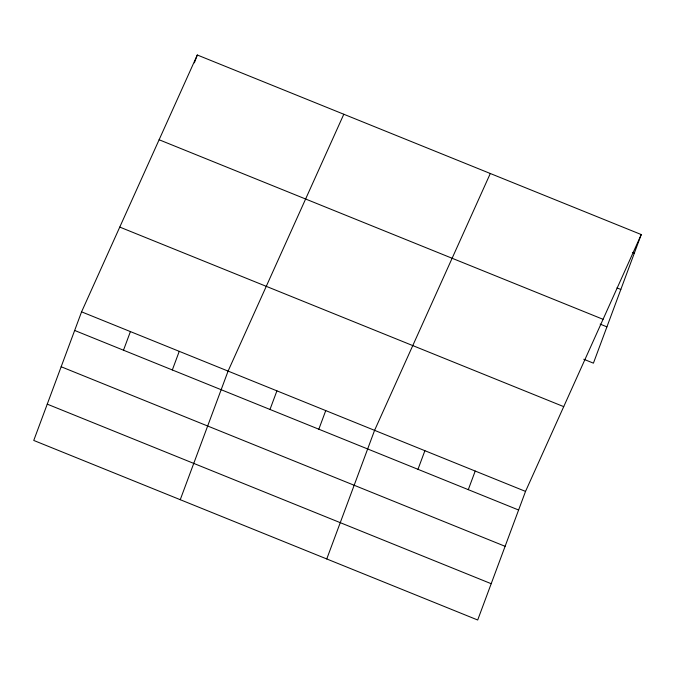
<?xml version="1.0" encoding="UTF-8"?>
<svg xmlns="http://www.w3.org/2000/svg" width="675" height="675" viewBox="0 0 675 675"><rect width="100%" height="100%" fill="white"/><g stroke="black" fill="none" stroke-linecap="round" stroke-linejoin="round"><path stroke-width="1.01" d="M81.582 311.842L33.75 440.446L477.697 620.004L525.53 491.4L641.25 234.554L197.303 54.996L81.582 311.842L525.53 491.4M194.383 62.834L197.303 54.996M123.491 350.207L130.41 331.594M172.328 369.959L179.246 351.346M180.25 499.702L228.082 371.098L343.803 114.252M269.992 409.463L276.919 390.85M318.828 429.216L325.747 410.594M326.759 558.959L374.583 430.346L490.303 173.5M417.977 469.311L424.896 450.697M468.29 489.662L475.217 471.049M641.25 234.554L593.418 363.158L583.748 359.243M632.391 252.382L634.331 253.167M616.958 287.896L620.831 289.465M159.114 139.759L603.062 319.309M600.151 324.118L606.918 326.86M119.77 227.087L563.718 406.637M74.655 330.455L518.602 510.013M61.155 366.753L505.102 546.311M47.25 404.148L491.197 583.706"/></g></svg>
